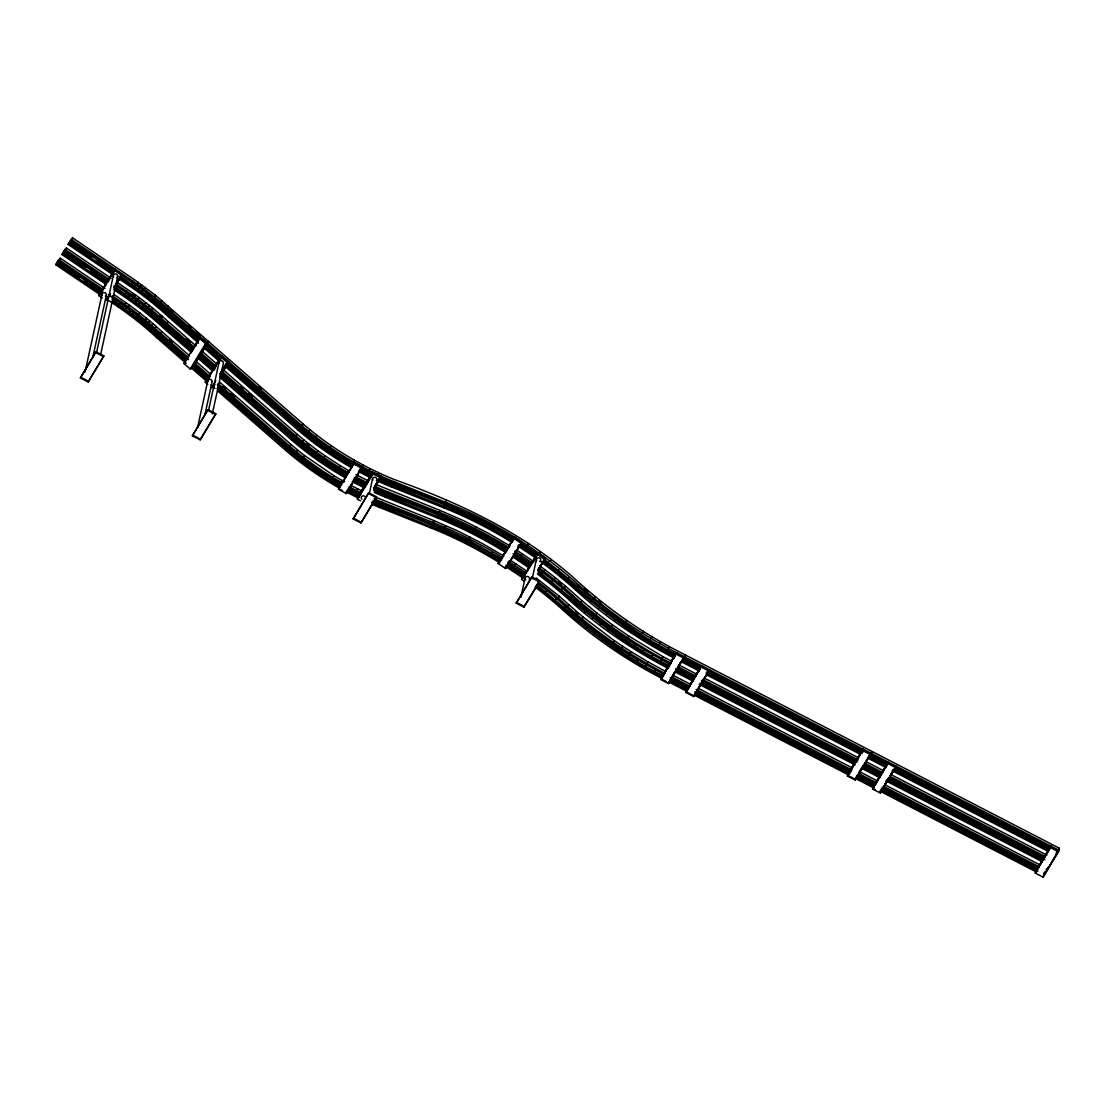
<?xml version="1.0" encoding="UTF-8"?>
<svg xmlns="http://www.w3.org/2000/svg" width="1115" height="1115" viewBox="0 0 1115 1115"><rect width="100%" height="100%" fill="white"/><g stroke="black" fill="none" stroke-linecap="round" stroke-linejoin="round"><path stroke-width="1.5" d="M360.605 500.816L357.483 499.367L357.539 497.722L372.94 472.356L380.772 475.993L380.717 477.638L373.86 488.914M360.619 492.649L363.741 486.739L363.713 487.562M366.779 482.488L369.901 476.579L369.873 477.401M357.483 499.367L372.884 474L372.94 472.356M80.392 377.943L95.96 351.824L103.751 355.838L103.584 356.605L88.183 381.957L80.392 377.943L95.96 351.824M85.102 371.894L102.078 294.012M92.712 357.72L106.371 295.071M88.183 381.957L103.751 355.838M96.392 353.288L113.382 275.405M100.684 354.361L117.674 276.464M194.93 365.246L196.212 361.636L210.484 374.11M201.09 355.086L202.373 351.476L216.658 363.964M192.393 435.826L207.961 409.693L215.739 413.721L215.585 414.473L200.17 439.84L192.393 435.826L207.961 409.693M197.467 428.09L207.78 380.745M205.076 413.944L212.073 381.818M200.17 439.84L215.739 413.721M208.756 409.484L219.084 362.138M212.31 413.93L223.376 363.211M353.176 518.921L368.744 492.788L376.536 496.816L376.368 497.569L360.967 522.935L353.176 518.921L368.744 492.788M360.967 522.935L376.536 496.816M369.483 492.9L372.577 478.656M516.231 603.187L531.799 577.054L539.576 581.082L539.423 581.835L524.008 607.201L516.231 603.187L531.799 577.054M520.9 597.292L525.123 577.904M524.008 607.201L524.175 606.449L516.398 602.421M532.203 578.685L536.427 559.298M669.711 680.638L684.262 656.679L668.526 683.565L660.749 679.537L676.484 652.665L1058.804 850.215L1055.375 855.874M664.15 672.958L667.411 667.105L667.244 667.871M670.324 662.798L673.585 656.944L673.418 657.711M668.526 683.565L668.861 682.046M660.749 679.537L676.484 652.665M671.941 676.972L672.108 676.22M672.136 678.742L673.349 675.453L690.324 684.234M678.31 668.596L679.523 665.307L696.499 674.073M685.92 692.554L701.656 665.669L685.92 692.554L693.697 696.568L709.433 669.697L693.697 696.568M689.321 685.962L692.582 680.122L692.415 680.875M695.495 675.802L698.757 669.962L698.589 670.714M703.272 679.829L703.44 679.077M847.4 776.012L863.135 749.127L847.4 776.012L855.191 780.026L870.927 753.155L855.191 780.026M850.815 769.42L854.076 763.58L853.909 764.332M856.989 759.259L860.236 753.419L860.069 754.172M858.926 775.273L860.125 771.984L877.115 780.765M861.686 768.36L861.853 767.594L858.759 772.681M864.766 763.287L864.933 762.521M865.087 765.113L866.299 761.824L883.275 770.604M872.474 751.677L871.261 754.966M872.571 789.016L888.307 762.13L872.571 789.016L880.362 793.03L896.098 766.158L881.547 790.117M875.986 782.423L879.247 776.584L879.08 777.336M882.16 772.277L885.408 766.423L885.24 767.176M880.362 793.03L880.683 791.525M883.763 786.451L883.93 785.699M1035.277 873.101L1051.013 846.215L1035.277 873.101L1043.069 877.115L1058.47 851.762L1059.25 848.194L677.948 651.146C639.16 631.257 603.563 605.543 571.619 575.939C520.217 531.367 457.735 502.308 394.194 479.506C361.162 466.154 330.305 447.38 303.294 424.118L155.473 295.252L134.608 279.823L72.6 237.885L71.165 239.307L68.085 244.38L112.754 274.597M1044.853 856.362L1048.114 850.508L1047.947 851.261L892.112 770.73M1043.069 877.115L1054.957 856.557M1044.156 874.341L1044.657 872.069M1046.469 870.536L1048.184 867.233M1055.738 855.289L1055.891 854.536M1056.504 854.02L1056.936 851.999L1056.17 853.268M515.869 563.73L512.329 570.866M528.203 543.423L524.663 550.545M357.218 475.311L355.992 478.586M363.392 465.15L362.166 468.425M338.472 489.276L354.389 462.502L362.096 466.753L361.594 468.175L346.194 493.541L338.472 489.276L354.389 462.502M342.054 482.795L342.319 482.084M345.148 477.708L345.399 476.997M348.228 472.635L348.479 471.924M351.323 467.547L351.573 466.837M346.194 493.541L362.096 466.753M349.776 487.06L350.026 486.349M359.03 471.812L359.295 471.101M100.42 294.918L55.75 264.701L58.83 259.628L60.266 258.192L104.963 288.437M106.58 284.757L61.924 254.541L65.005 249.467L66.426 248.032L111.138 278.276M60.266 258.192L56.517 263.433L101.186 293.649M64.126 251.837L61.924 254.541M66.426 248.032L62.691 253.272L105.911 282.513M70.287 241.676L68.085 244.38M71.248 240.255L72.6 237.885M79.945 275.698L78.412 278.234L80.782 275.363M86.12 265.537L84.573 268.074L86.956 265.203L85.353 266.806L63.485 252.018L65.088 250.415M92.28 255.377L90.747 257.913L93.116 255.042L91.514 256.645L69.646 241.857M85.409 279.391L83.876 281.928L85.479 280.325M91.583 269.245L90.05 271.767L91.653 270.165M97.758 259.084L96.211 261.621L98.594 258.75L96.977 260.353L114.301 272.06M98.664 295.531L115.138 269.091L98.664 295.531L102.301 297.984M99.193 294.987L114.594 269.621L121.883 274.555L114.19 287.238M105.674 285.022L102.817 289.384M111.834 274.875L108.977 279.224M110.232 293.412L105.953 300.451L109.591 295.154M115.361 284.952L122.427 274.025L113.869 288.116M106.483 299.921L109.911 294.276M186.191 363.42L156.588 337.552A168.713 75.541 31.3 0 0 117.702 306.611L120.782 301.538L112.141 295.698M191.069 352.131L162.762 327.392A168.713 75.541 31.3 0 0 123.876 296.451L126.957 291.377L115.43 283.586M198.526 343.099L168.923 317.245A168.713 75.541 31.3 0 0 130.051 286.29L133.131 281.231L71.165 239.307M185.912 361.232L145.229 325.608L121.995 307.782L123.528 305.245L108.49 295.015M192.073 351.072L151.403 315.447L128.155 297.621L129.702 295.085L116.099 285.83M198.247 340.911L157.577 305.287L134.33 287.461L135.863 284.938L70.398 240.575L72.029 238.986M125.089 303.907L125.856 302.639L113.618 294.29M137.424 283.586L138.204 282.318M125.451 310.249L126.985 307.712L123.528 305.245M131.612 300.088L133.159 297.552L129.702 295.085M137.786 289.928L139.319 287.391L135.863 284.938M128.629 306.43L129.41 305.162L125.856 302.639M134.804 296.269L135.57 295.001L116.908 282.179M140.978 286.123L141.744 284.855M128.866 312.73L130.399 310.207L126.985 307.712M135.026 302.583L136.574 300.047L133.159 297.552M141.201 292.423L142.734 289.886L139.319 287.391M138.302 298.834L139.082 297.566L135.57 295.001M144.476 288.673L145.243 287.405M132.225 315.252L133.772 312.73L130.399 310.207M138.399 305.106L139.933 302.569L136.574 300.047M144.574 294.945L146.107 292.409L142.734 289.886M135.556 317.803L137.089 315.266L133.772 312.73M141.73 307.656L143.264 305.12L139.933 302.569M147.891 297.496L149.438 294.959L146.107 292.409M139.013 314.193L139.779 312.925L129.41 305.162M145.173 304.033L145.953 302.764L139.082 297.566M138.831 320.381L140.365 317.845L137.089 315.266M145.006 310.221L146.539 307.698L143.264 305.12M151.166 300.074L152.713 297.538L149.438 294.959M148.546 306.681L149.312 305.412L145.953 302.764M154.706 296.52L155.473 295.252M142.065 322.988L143.598 320.451L140.365 317.845M148.225 312.827L149.772 310.291L146.539 307.698M154.4 302.667L155.933 300.13L152.713 297.538M145.689 319.503L146.455 318.235L139.779 312.925M151.849 309.343L152.616 308.088L149.312 305.412M145.229 325.608L146.776 323.071L143.598 320.451M151.403 315.447L152.936 312.911L149.772 310.291M157.577 305.287L159.111 302.764L155.933 300.13M148.936 322.193L149.717 320.939L146.455 318.235M161.285 301.886L162.051 300.618M148.351 328.256L149.898 325.719L146.776 323.071M154.525 318.096L156.058 315.559L152.936 312.911M160.699 307.935L162.233 305.399L159.111 302.764M152.142 324.911L152.908 323.643L149.717 320.939M151.417 330.918L152.964 328.381L149.898 325.719M157.591 320.758L159.124 318.221L156.058 315.559M163.766 310.597L165.299 308.061L162.233 305.399M155.292 327.643L156.058 326.374L152.908 323.643M161.466 317.496L162.233 316.228L152.616 308.088M167.626 307.336L168.393 306.067M154.428 333.594L155.975 331.071L152.964 328.381M160.602 323.448L162.135 320.911L159.124 318.221M166.762 313.287L168.309 310.751L165.299 308.061M156.588 337.552L159.668 332.493A168.713 75.541 31.3 0 0 120.782 301.538M162.762 327.392L165.09 323.601L162.135 320.911M193.62 348.535L165.062 323.601L165.828 322.333A168.713 75.541 31.3 0 0 126.957 291.377M168.923 317.245L172.003 312.172A168.713 75.541 31.3 0 0 133.131 281.231M161.299 333.064L162.065 331.81L156.058 326.374M167.459 322.918L168.24 321.65L162.233 316.228M183.863 363.504L199.278 338.152L201.007 337.58L207.334 343.072L191.919 368.438L190.191 369.009L183.863 363.504L184.742 363.225M187.306 359.002L189.02 356.173M190.721 353.357L200.143 337.859L206.47 343.35L191.055 368.717M190.191 369.009L205.592 343.643L207.334 343.072M207.78 342.584L208.547 341.329L207.265 344.925M193.383 367.769L192.616 369.037L207.028 381.637M199.557 357.622L198.791 358.891L211.892 370.333M205.731 347.462L204.951 348.73L219.362 361.316M207.752 384.368L205.23 382.166L220.631 356.814L222.359 356.243L228.687 361.734L220.129 375.825M206.094 381.887L218.93 360.758M220.659 359.058L222.359 356.243M215.836 380.619L211.543 387.672L213.286 387.1L215 384.285M220.115 373.581L226.958 362.305L228.687 361.734M212.421 387.379L214.122 384.564M220.115 374.696L227.822 362.027L221.495 356.521M217.969 383.435L288.687 445.233L285.607 450.307L217.509 390.794M344.187 477.164A154.748 69.283 31.3 0 1 291.782 440.146L294.862 435.073L222.819 372.131M350.375 467.018A154.748 69.283 31.3 0 1 297.97 430L301.022 424.913L172.003 312.172M290.193 445.707L290.959 444.439L219.571 382.055M296.353 435.547L297.134 434.279L223.139 369.623M302.527 425.386L303.294 424.118M294.75 452.258L316.702 468.69L340.34 483.534L338.807 486.07L315.155 471.227L293.217 454.795L294.75 452.258L217.341 384.814M294.095 436.341A154.748 69.283 31.3 0 0 346.486 473.359L344.967 475.91L336.953 471.171L321.329 461.066L299.377 444.634L300.925 442.098L220.742 372.257M355.392 464.718L352.675 463.213L351.141 465.749L343.113 461.011L327.503 450.906L305.552 434.474L307.099 431.937L226.916 362.096M296.841 451.31L297.621 450.042L290.959 444.439M303.015 441.164L303.782 439.895L297.134 434.279M309.19 431.003L309.956 429.735M300.297 460.411L301.831 457.875M306.472 450.251L308.005 447.714L300.925 442.098M312.632 440.091L314.179 437.554L307.099 431.937M303.726 456.774L304.493 455.505L297.621 450.042M316.061 436.467L316.841 435.198M307.615 465.889L309.162 463.366M313.789 455.742L315.336 453.206L308.005 447.714M319.963 445.582L321.496 443.045L314.179 437.554M317.008 451.951L317.775 450.683L303.782 439.895M315.155 471.227L316.702 468.69M321.329 461.066L322.876 458.53L315.336 453.206M327.503 450.906L329.037 448.369L321.496 443.045M324.34 457.122L325.106 455.854L317.775 450.683M330.5 446.962L331.28 445.693M322.89 476.37L324.423 473.833M329.064 466.209L330.597 463.673L322.876 458.53M335.225 456.049L336.772 453.526L329.037 448.369M330.779 481.332L332.312 478.795M333.343 477.095L334.11 475.826L304.493 455.505M336.953 471.171L338.486 468.635L330.597 463.673M339.504 466.934L340.27 465.666L325.106 455.854M343.113 461.011L344.66 458.474L336.772 453.526M341.134 481.694L341.901 480.426L344.535 481.889M347.295 471.547L348.075 470.279L340.27 465.666M353.469 461.387L354.236 460.119M354.64 477.875L353.859 479.143L366.18 485.415M346.444 492.83L361.845 467.464L354.138 463.213L338.723 488.565L342.584 490.698M347.518 492.551L348.312 491.297M349.831 488.746L351.058 485.471L361.776 490.907M353.692 482.391L354.472 481.136M359.852 472.23L360.647 470.976M357.009 490.224L357.776 488.969M369.344 469.917L370.11 468.648M346.904 490.558L355.128 494.837L356.661 492.3L360.786 494.307M353.079 480.412L361.288 484.677L362.835 482.14L366.946 484.147M372.354 475.255L360.034 468.997L359.267 470.251L367.462 474.516L368.995 471.979L373.121 473.986M357.511 498.544L372.912 473.178L380.745 476.816L373.901 488.091M377.344 473.791L378.124 472.537M374.779 485.847L380.772 475.993M373.664 490.53L377.79 492.398L379.323 489.861L387.56 493.29C428.759 509.457 470.683 524.956 508.203 548.859M377.818 479.478L383.964 482.238L385.497 479.701L393.734 483.13C434.934 499.297 476.858 514.796 514.377 538.698M372.229 504.412A154.748 69.283 31.3 0 0 379.086 507.255L382.166 502.182L434.306 522.991A208.352 93.284 31.3 0 1 502.823 557.723M374.264 492.454A154.748 69.283 31.3 0 0 385.26 497.095L388.341 492.022L440.481 512.83A208.352 93.284 31.3 0 1 508.984 547.577M377.678 481.053A154.748 69.283 31.3 0 0 391.421 486.934L394.501 481.861L446.641 502.67A208.352 93.284 31.3 0 1 578.81 585.054A216.644 96.991 31.3 0 0 677.46 653.139L676.693 654.407C624.052 629.877 583.187 588.065 537.096 554.085L521.695 579.452L524.134 581.096M433.233 521.89L434 520.621L457.986 531.088L481.917 543.284L503.896 556.092M439.408 511.729L440.174 510.475L464.161 520.928L488.091 533.123L510.071 545.932M445.582 501.583L446.348 500.314M379.086 507.255L431.226 528.064L434.306 522.991M385.26 497.095L437.401 517.904L440.481 512.83M391.421 486.934L443.561 507.743L446.641 502.67M445.192 526.893L445.958 525.625M371.616 502.558L443.756 531.702L445.303 529.179L468.83 540.301L502.043 559.019M377.79 492.398L449.93 521.555L451.464 519.019M383.964 482.238L456.091 511.395L457.638 508.858M443.756 531.702L455.533 537.068L457.08 534.531M449.93 521.555L461.708 526.907L463.255 524.371M456.091 511.395L467.882 516.747L469.415 514.21M469.22 538.252L470 536.984M475.394 528.092L476.161 526.824M455.533 537.068L467.296 542.838L468.83 540.301M461.708 526.907L473.471 532.677L475.004 530.141M467.882 516.747L479.631 522.517L481.178 519.98M467.296 542.838L478.976 548.998L480.509 546.462M473.471 532.677L485.15 538.838L486.684 536.301M479.631 522.517L491.311 528.677L492.858 526.155M478.976 548.998L490.53 555.535L492.077 552.998M485.15 538.838L496.705 545.374L498.238 542.838M491.311 528.677L502.865 535.214L504.412 532.677M506.489 567.354L505.416 568.427L498.126 563.507L514.6 537.068L521.89 542.001L505.945 567.897M498.656 562.964L514.057 537.597L521.346 542.531M507.757 548.343L498.126 563.507M514.6 537.068L508.44 547.2L508.984 546.671M505.416 568.427L521.89 542.001M521.263 554.838L522.029 553.57L518.489 560.706M528.329 545.263L529.109 543.995M522.238 578.908L537.639 553.556L544.928 558.476L538.085 569.751M537.764 570.629L545.472 557.946L538.183 553.012L521.695 579.452M527.939 570.225L525.848 573.305M539.479 552.901L540.245 551.632M538.406 568.887L545.472 557.946M668.986 667.105C621.111 643.885 581.25 608.4 540.775 574.629L542.322 572.107L538.336 569.207M675.16 656.944C627.271 633.724 587.41 598.253 546.949 564.483L548.482 561.946M544.134 570.95L544.9 569.681L539.493 565.737M550.308 560.789L551.075 559.521M525.04 605.041L539.576 581.082M662.812 677.265C619.257 655.495 580.999 625.041 544.859 592.734L546.406 590.211L537.43 583.257M551.033 582.587L552.566 580.051L542.322 572.107M557.193 572.427L558.74 569.89M554.601 579.061L555.382 577.793L544.9 569.681M554.726 600.874L556.26 598.351L546.406 590.211M560.901 590.727L562.434 588.19L552.566 580.051M567.061 580.567L568.608 578.03M558.517 597.529L559.284 596.26L536.022 577.863M564.678 587.368L565.444 586.1L555.382 577.793M662.045 678.533A216.644 96.991 31.3 0 1 563.382 610.435L566.462 605.375A208.352 93.284 31.3 0 0 538.211 581.974M668.22 668.373A216.644 96.991 31.3 0 1 569.556 600.288L572.636 595.215A208.352 93.284 31.3 0 0 539.144 567.911M674.394 658.212A216.644 96.991 31.3 0 1 575.73 590.128L578.81 585.054M568.065 605.933L568.831 604.664L559.284 596.26M571.326 615.55L572.859 613.013L556.26 598.351M577.486 605.389L579.033 602.853L562.434 588.19M583.661 595.229L585.194 592.692M581.333 602.086L582.114 600.818L565.444 586.1M587.507 591.94L588.274 590.671M578.741 621.836L580.274 619.299L572.859 613.013M584.901 611.675L586.448 609.138L579.033 602.853M591.075 601.515L592.609 598.992M582.434 618.407L583.201 617.139L568.831 604.664M594.769 598.1L595.535 596.832M586.392 628.024L587.926 625.501L580.274 619.299M592.553 617.877L594.1 615.341L586.448 609.138M598.727 607.717L600.26 605.18M596.093 614.323L596.86 613.055L582.114 600.818M594.253 634.114L595.786 631.578L587.926 625.501M600.428 623.954L601.961 621.417L594.1 615.341M606.588 613.794L608.135 611.257M602.323 640.066L603.856 637.543L595.786 631.578M608.483 629.919L610.03 627.383L601.961 621.417M614.658 619.759L616.191 617.222M611.703 626.114L612.47 624.846L596.86 613.055M610.56 645.892L612.107 643.355L603.856 637.543M616.734 635.731L618.268 633.208L610.03 627.383M622.909 625.585L624.442 623.048M613.612 641.975L614.379 640.707L583.201 617.139M625.947 621.668L626.714 620.4M618.978 651.564L620.511 649.028L612.107 643.355M625.139 641.404L626.686 638.881L618.268 633.208M631.313 631.257L632.86 628.721M621.849 647.536L622.616 646.268L614.379 640.707M628.024 637.376L628.79 636.107L612.47 624.846M627.536 657.083L629.069 654.547L620.511 649.028M633.696 646.923L635.243 644.386L626.686 638.881M639.871 636.763L641.404 634.226M630.226 652.93L631.006 651.662L622.616 646.268M642.575 632.623L643.341 631.355M636.219 662.422L637.752 659.885L664.359 674.728M642.379 652.261L643.926 649.724L670.533 664.568M648.554 642.101L650.087 639.564M651.076 637.85L651.843 636.581M647.341 663.202L648.108 661.934L665.613 671.467M659.69 642.895L660.456 641.627M645 667.564L646.547 665.028M651.174 657.404L652.707 654.867M657.334 647.244L658.881 644.721M662.212 657.906L662.979 656.637L671.788 661.307M668.373 647.745L669.153 646.477M653.878 672.512L655.411 669.99M660.052 662.366L661.585 659.829M666.212 652.205L667.76 649.669M672.875 674.951L674.422 672.401M678.268 666.059L680.596 662.24M668.693 682.798L684.094 657.446L676.317 653.418L660.916 678.784L666.101 681.46M684.917 656.414L685.683 655.146L684.485 658.435M670.603 681.279L669.836 682.547L686.812 691.328M676.777 671.119L675.997 672.387L692.986 681.167M682.938 660.972L682.171 662.24L699.147 671.007M686.171 689.321L687.704 686.798M692.331 679.174L693.878 676.638M698.506 669.014L700.039 666.477M857.379 777.81L856.613 779.078L873.589 787.859M863.554 767.65L862.787 768.918L879.763 777.699M869.714 757.489L868.947 758.757L885.937 767.538M872.947 785.852L874.481 783.315M879.122 775.692L880.655 773.169M885.282 765.545L886.829 763.008M884.711 784.416L887.024 780.612M890.105 775.538L893.199 770.451M880.529 792.277L895.93 766.911L888.139 762.897L872.738 788.263L875.331 789.601M1035.445 872.348L1050.846 846.982L1058.637 850.996L1043.222 876.362M1043.835 873.589L1044.602 872.32M1046.135 869.784L1046.915 868.515M1058.483 849.463L1059.25 848.194M70.482 241.523L68.865 243.112L113.521 273.328M65.855 249.147L64.224 250.736L108.894 280.952M59.68 259.307L58.064 260.896L102.719 291.113M58.914 260.562L57.311 262.164L79.179 276.966M55.75 264.701L57.186 263.265M119.361 279.071L119.904 278.527L116.267 284.158M518.823 547.047L519.367 546.503L515.729 552.134M512.649 557.207L513.193 556.664L509.569 562.294M537.096 554.085L538.183 553.012M535.116 558.058L535.646 557.528L532.022 563.145M539.312 568.079L542.935 562.462L539.967 561.347M204.268 348.117L205.132 347.838L201.174 353.204M198.094 358.277L198.958 357.999L195 363.365M225.62 366.779L226.484 366.5L222.526 371.866M205.23 382.166L206.958 381.609M440.174 510.475L375.964 484.495M434 520.621L375.142 497.025M374.529 500.593L445.303 529.179M372.382 501.29L380.633 504.719C421.818 520.886 463.756 536.371 501.262 560.274M379.365 476.941L385.497 479.701M380.117 478.893L392.968 484.398C434.167 500.565 476.091 516.064 513.611 539.967M373.818 487.38L379.323 489.861M373.957 489.053L386.793 494.558C427.993 510.726 469.917 526.21 507.436 550.127M372.884 474L380.717 477.638M367.462 474.516L371.588 476.523M367.95 480.746L355.964 474.656M361.288 484.677L365.413 486.684M360.02 495.562L347.699 489.304M355.128 494.837L359.239 496.83M95.792 352.577L103.584 356.605M207.794 410.459L215.585 414.473M368.577 493.555L376.368 497.569M531.632 577.821L539.423 581.835M676.15 654.171L1050.33 847.498M1050.678 847.735L1058.47 851.762M683.216 659.453L699.272 667.746M706.994 671.732L862.899 752.304M869.073 755.496L886.049 764.277M895.303 769.057L1049.563 848.766M682.45 660.721L699.913 669.739M706.088 672.93L862.132 753.573M868.306 756.764L886.704 766.27M893.004 769.517L1048.783 850.034M706.868 674.993L859.693 753.977M704.22 678.059L858.578 757.838M890.996 774.591L1046.901 855.163M679.077 667.327L696.053 676.094M703.774 680.08L858.146 759.859M865.853 763.845L882.843 772.625M890.564 776.611L1044.922 856.39M677.822 668.345L695.286 677.363M701.46 680.554L857.505 761.197M863.679 764.388L882.077 773.894M889.784 777.88L1044.156 857.658M675.592 668.847L693.112 677.906M702.366 682.687L856.724 762.465M862.899 765.657L879.888 774.423M887.596 778.409L1044.936 859.721M676.289 670.868L693.753 679.899M700.053 683.161L854.424 762.939M862.132 766.925L880.529 776.43M886.704 779.622L1042.623 860.195M699.161 684.359L855.066 764.932M885.937 780.89L1041.842 861.463L1041.94 860.668L1038.692 866.508L884.39 786.772M698.046 688.22L852.418 767.998M884.822 784.751L1039.194 864.529M672.916 677.488L689.892 686.255M696.067 689.446L851.971 770.019M859.693 774.005L876.669 782.786M670.199 677.739L689.126 687.523M696.833 691.509L851.33 771.357M857.505 774.549L875.902 784.054M882.077 787.246L1037.995 867.818M670.882 679.76L686.938 688.053M694.659 692.053L850.564 772.625M856.738 775.817L873.714 784.584M881.421 788.57L1037.215 869.087M670.115 681.028L687.579 690.06M695.3 694.046L849.797 773.894M855.972 777.085L874.355 786.591M880.655 789.838L1037.995 871.149M80.559 377.177L88.336 381.205M192.56 435.059L199.041 438.418M353.344 518.154L361.121 522.182M694.534 695.314L847.344 774.298M879.763 791.051L1035.668 871.623M360.786 467.715L368.995 471.979M358.472 471.52L366.696 475.784A154.748 69.283 31.3 0 0 370.807 477.819M355.378 476.607L363.601 480.872A154.748 69.283 31.3 0 0 367.713 482.907M354.612 477.875L362.835 482.14M352.298 481.666L360.521 485.945A154.748 69.283 31.3 0 0 364.633 487.98M349.218 486.767L357.427 491.032A154.748 69.283 31.3 0 0 360.173 492.398M348.438 488.036L356.661 492.3M346.138 491.827L354.347 496.105A154.748 69.283 31.3 0 0 358.472 498.14M674.436 654.881C625.515 631.271 585.696 594.044 543.827 560.385M669.753 665.836C620.261 642.115 579.925 604.609 537.667 570.546M663.592 675.997C616.233 652.972 576.594 618.1 536.663 584.525M353.873 463.924L361.594 468.175M662.979 656.637L628.79 636.107M648.108 661.934L631.006 651.662M344.66 458.474L352.675 463.213M351.908 464.481L328.27 449.638L306.318 433.205L226.289 363.49M338.486 468.635L346.514 473.373M345.734 474.642L322.096 459.798L300.158 443.366L220.129 373.637M334.11 475.826L341.901 480.426M339.573 484.802L315.935 469.959L293.984 453.526L217.871 387.226M502.865 535.214L512.83 541.235M496.705 545.374L506.67 551.395M490.53 555.535L500.496 561.542M635.243 644.386L643.926 649.724M629.069 654.547L637.752 659.885M519.994 542.252L537.876 554.211M520.621 544.413L537.109 555.479L536.343 556.747L518.447 544.789M516.775 550.197L534.071 561.793M515.214 553.305L531.716 564.371M513.053 553.681L530.935 565.639M513.681 555.841L530.169 566.908M510.614 560.357L526.517 570.991M507.646 562.573L525.541 574.532M508.273 564.734L524.775 575.8L524.008 577.068L506.112 565.096M513.527 538.141L520.817 543.075M91.918 256.311L97.688 260.213M120.072 275.963L155.166 301.398L199.014 339.643M119.291 277.231L134.33 287.461M118.525 278.499L130.051 286.29M65.005 249.467L109.66 279.684M85.757 266.471L91.528 270.374M90.817 270.499L108.127 282.22M113.897 286.123L148.992 311.559L192.853 349.803M114.566 288.367L128.155 297.621M113.786 289.635L123.876 296.451M58.83 259.628L103.5 289.844M78.148 275.656L85.353 280.534M84.642 280.659L101.953 292.381M112.058 299.21L142.832 321.719L186.679 359.964M112.713 301.44L121.995 307.782M106.176 298.806L117.702 306.611M132.657 294.444L135.026 296.13M542.963 561.584L546.949 564.483M538.127 572.706L540.775 574.629M535.883 585.779L544.859 592.734M306.723 443.784L309.008 445.596M598.769 601.013L601.264 603.034M558.643 582.072L561.166 584.149M225.369 364.633L305.552 434.474M220.519 375.936L299.377 444.634M216.965 388.382L293.217 454.795M575.452 612.163L577.863 614.212M199.278 338.152L205.592 343.643M220.631 356.814L226.958 362.305M159.654 315.587L161.759 317.413M188.351 325.273L190.972 327.559M196.212 332.145L200.143 335.573M258.722 386.766L261.314 389.037M168.309 310.751L199.78 338.375M206.275 344.047L221.829 357.65M205.508 345.315L221.063 358.918M204.728 346.584L220.129 360.047M224.603 365.887L297.956 429.986M168.24 321.65L196.059 345.957M186.107 338.862L190.038 342.305M240.882 386.724L243.474 388.996M248.659 393.525L252.547 396.926M165.828 322.333L194.149 347.072M201.871 353.817L216.268 366.403M200.101 354.208L215.669 367.811M199.334 355.476L214.888 369.079M198.568 356.744L214.122 370.333M219.739 377.191L291.782 440.146M162.065 331.81L188.616 355.016M169.466 339.866L172.086 342.152M223.042 386.682L225.634 388.954M230.819 393.483L234.708 396.884M159.668 332.493L187.975 357.232M195.696 363.978L210.108 376.563M155.975 331.071L188.491 359.615M193.926 364.368L209.495 377.957M193.16 365.636L207.432 378.096M192.393 366.905L206.665 379.365M210.958 385.065L214.888 388.494M584.232 588.678L587.786 591.842M171.027 310.012L172.964 311.796M113.66 276.896A2.216 1.951 12.3 0 1 114.357 274.22A2.216 1.951 12.3 0 1 117.382 274.973A2.216 1.951 12.3 0 1 116.699 277.649M102.12 295.029A2.216 1.951 12.3 0 1 103.388 292.688A2.216 1.951 12.3 0 1 106.176 293.733A2.216 1.951 12.3 0 1 105.395 296.256M219.125 363.156A2.216 1.951 12.3 0 1 220.854 360.716A2.216 1.951 12.3 0 1 223.432 362.696M207.822 381.762A2.216 1.951 12.3 0 1 209.564 379.323A2.216 1.951 12.3 0 1 212.129 381.302M372.87 480.147A2.216 1.951 12.3 0 1 373.4 477.568A2.216 1.951 12.3 0 1 376.354 477.945A2.216 1.951 12.3 0 1 376.34 480.607M361.929 499.172A2.216 1.951 12.3 0 1 362.514 495.966A2.216 1.951 12.3 0 1 365.622 497.82M536.705 560.789A2.216 1.951 12.3 0 1 537.235 558.211A2.216 1.951 12.3 0 1 540.204 558.587A2.216 1.951 12.3 0 1 540.176 561.249M525.778 579.814A2.216 1.951 12.3 0 1 525.527 577.152A2.216 1.951 12.3 0 1 528.454 576.845A2.216 1.951 12.3 0 1 529.221 579.452M130.817 285.022A168.713 75.541 31.3 0 1 169.689 315.977M351.113 465.736A154.748 69.283 31.3 0 1 298.722 428.718M443.561 507.743A208.352 93.284 31.3 0 1 512.078 542.475M517.708 546.015A208.352 93.284 31.3 0 1 535.576 558.016M542.238 562.824A208.352 93.284 31.3 0 1 575.73 590.128M132.35 282.499A168.713 75.541 31.3 0 1 171.236 313.44M394.501 481.861A154.748 69.283 31.3 0 1 369.776 470.725L361.553 466.446A154.748 69.283 31.3 0 1 301.05 424.927M355.351 464.732A154.748 69.283 31.3 0 1 300.256 426.181M124.643 295.182A168.713 75.541 31.3 0 1 163.529 326.124M344.953 475.896A154.748 69.283 31.3 0 1 292.548 438.878M437.401 517.904A208.352 93.284 31.3 0 1 505.903 552.636M512.942 557.068A208.352 93.284 31.3 0 1 529.402 568.176M537.388 573.946A208.352 93.284 31.3 0 1 569.556 600.288M126.19 292.646A168.713 75.541 31.3 0 1 165.062 323.601M347.253 472.091A154.748 69.283 31.3 0 1 294.862 435.073M514.614 551.103A208.352 93.284 31.3 0 1 532.482 563.103M388.341 492.022A154.748 69.283 31.3 0 1 374.598 486.14M671.3 663.3A216.644 96.991 31.3 0 1 572.636 595.215M120.016 302.806A168.713 75.541 31.3 0 1 158.901 333.747M382.166 502.182A154.748 69.283 31.3 0 1 373.929 498.753M341.106 482.265A154.748 69.283 31.3 0 1 288.715 445.247M340.326 483.52A154.748 69.283 31.3 0 1 287.921 446.502M508.44 561.263A208.352 93.284 31.3 0 1 526.308 573.263M665.125 673.46A216.644 96.991 31.3 0 1 566.462 605.375M118.483 305.343A168.713 75.541 31.3 0 1 157.354 336.284M338.779 486.056A154.748 69.283 31.3 0 1 286.388 449.038M338.026 487.339A154.748 69.283 31.3 0 1 285.635 450.321M431.226 528.064A208.352 93.284 31.3 0 1 499.743 562.796M505.374 566.336A208.352 93.284 31.3 0 1 523.228 578.337M535.144 587.048A208.352 93.284 31.3 0 1 563.382 610.435M701.488 666.422L686.087 691.788L693.865 695.816L709.265 670.45L701.488 666.422M862.968 749.879L847.567 775.246L855.358 779.274L870.759 753.907L862.968 749.879"/></g></svg>
